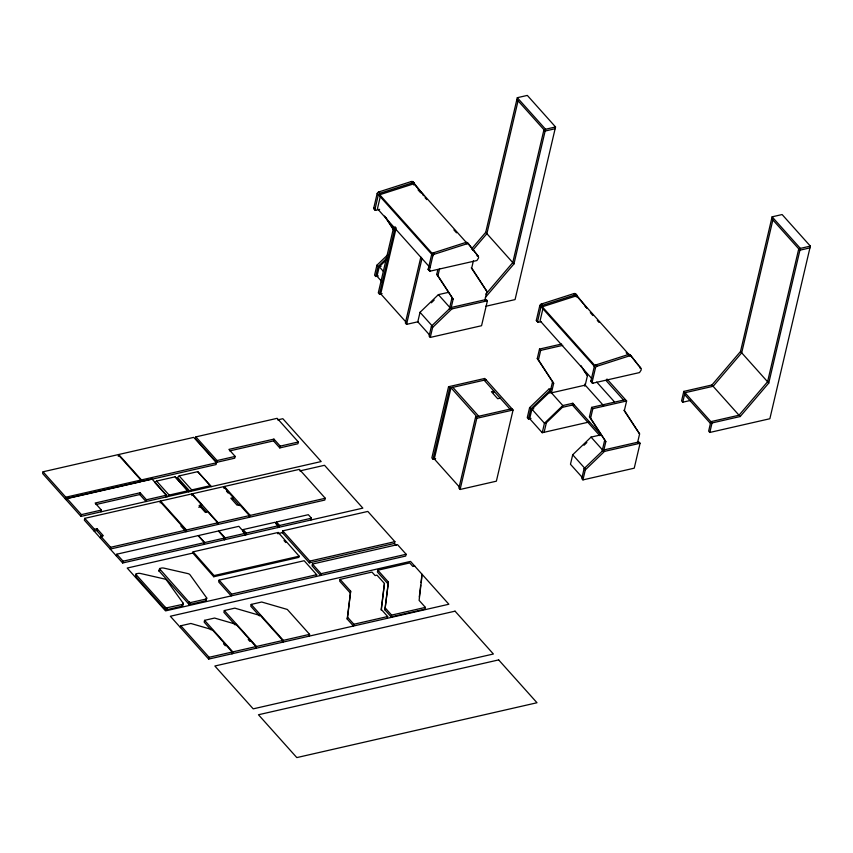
<?xml version="1.0" encoding="UTF-8"?>
<svg xmlns="http://www.w3.org/2000/svg" width="853" height="853" viewBox="0 0 853 853"><rect width="100%" height="100%" fill="white"/><g stroke="black" fill="none" stroke-linecap="round" stroke-linejoin="round"><path stroke-width="1.28" d="M159.084 570.796L159.586 568.674L161.292 568.087A4.446 2.602 13.2 0 1 164.011 568.141L187.948 573.611A2.911 1.706 13.2 0 1 190.059 574.847L206.629 597.857L206.213 599.638A1.738 1.024 13.2 0 1 205.616 600.821L190.23 604.329L188.748 604.031L159.234 571.158L159.639 570.156M159.532 568.78L189.163 602.25L190.645 602.559L206.031 599.041A1.738 1.024 13.2 0 0 206.629 597.857M374.734 208.91L373.731 208.164L377.154 193.578A1.738 1.088 -41.8 0 1 378.7 191.978L411.189 181.572A2.911 1.813 -41.8 0 1 413.044 181.892L414.217 183.214A2.911 1.813 -41.8 0 0 412.362 182.883L379.884 193.3A1.738 1.088 -41.8 0 0 378.327 194.889L374.894 209.635L375.587 210.275L379.638 209.369M429.251 269.825L428.249 269.09L431.661 254.493A1.738 1.088 -41.8 0 1 433.217 252.904L465.706 242.487A2.911 1.813 -41.8 0 1 467.551 242.817L478.181 256.167A4.446 2.762 -41.8 0 1 478.48 258.086L476.88 260.538L429.955 271.19L429.422 270.401L432.844 255.815A1.738 1.088 -41.8 0 1 434.39 254.215L466.879 243.809A2.911 1.813 -41.8 0 1 468.734 244.129M540.973 321.709L538.222 322.317L537.529 321.677L540.962 306.931A1.738 1.088 -41.8 0 1 542.508 305.342L574.997 294.925A2.911 1.813 -41.8 0 1 576.852 295.255L575.679 293.944A2.911 1.813 -41.8 0 0 573.824 293.613L541.335 304.031A1.738 1.088 -41.8 0 0 539.789 305.619L536.366 320.206L536.9 320.995M631.369 356.17A2.911 1.813 -41.8 0 0 629.514 355.85L597.025 366.257A1.738 1.088 -41.8 0 0 595.479 367.856L592.057 382.443L592.59 383.232L639.515 372.58L641.115 370.127A4.446 2.762 -41.8 0 0 640.816 368.208L630.186 354.859A2.911 1.813 -41.8 0 0 628.341 354.528L595.852 364.945A1.738 1.088 -41.8 0 0 594.296 366.545L590.884 381.131L591.886 381.877M350.668 591.204L347.597 617.231L353.878 624.247L353.462 626.027L347.182 619.011L350.668 591.204L340.08 579.368L371.983 572.086L375.117 575.583L376.994 575.157L384.447 583.484L381.376 609.522L387.657 616.538L387.241 618.318M381.12 610.002L384.447 583.484M421.766 576.116L422.182 574.336L419.111 600.373L425.391 607.389L424.975 609.17L391.196 616.879L384.916 609.874L388.403 582.055L377.815 570.22L409.717 562.937L412.852 566.445L414.729 566.019M384.916 609.874L388.403 582.055M419.313 596.951L420.689 585.233M420.998 582.631L421.617 577.417M466.282 242.423L413.822 183.8L379.67 194.74L379.521 195.891L431.981 254.525M413.673 184.952L413.822 183.8M629.791 355.445L576.457 295.842L542.305 306.792L542.156 307.933L594.616 366.566M576.308 296.993L576.457 295.842M43.066 471.784L65.809 497.203L65.393 498.984L140.457 481.838L140.873 480.058L118.13 454.638L43.066 471.784L42.65 473.554L80.982 516.396L321.176 461.548L282.844 418.706L277.641 419.9M66.47 500.189L66.897 498.408L151.951 478.981L166.463 495.198L166.047 496.979M80.982 516.396L81.408 514.626L66.897 498.408M84.746 518.357L94.555 529.318L97.061 528.743L103.33 535.759L100.835 536.334L110.634 547.285L110.218 549.065L185.272 531.931L185.698 530.15L159.81 501.223L84.746 518.357L84.33 520.138L122.672 562.98L362.856 508.132L324.524 465.29L299.851 470.92M94.555 529.318L94.139 531.099L96.645 530.523L102.125 536.665M100.995 511.832L101.411 510.051L95.141 503.035L140.169 492.757L146.449 499.773L146.034 501.543L139.753 494.537L140.169 492.757M96.645 530.523L97.061 528.743M118.279 456.291L118.695 454.51L193.748 437.365L216.502 462.784L216.086 464.565L142.312 481.412M100.409 538.115L100.835 536.334M116.392 555.975L116.808 554.194L198.131 535.62L204.4 542.636L203.984 544.417M141.022 481.71L141.438 479.93L118.695 454.51M122.672 562.98L123.088 561.199L116.808 554.194M135.638 576.276L136.203 573.941L137.834 573.451A4.446 2.602 13.2 0 1 140.542 573.493L164.48 578.974A2.911 1.706 13.2 0 1 166.602 580.211L183.171 603.21L182.745 604.99A1.738 1.024 13.2 0 1 182.147 606.184L166.761 609.692L165.279 609.394L135.776 576.511L136.022 575.562M135.776 576.511L136.32 573.856M160.129 502.833L160.545 501.052L191.818 493.908L201.628 504.869L201.201 506.65L198.706 507.215M159.159 571.041L159.778 568.493M159.234 571.158L159.906 568.429M195.859 436.885L195.444 438.666L216.619 462.337L234.756 458.189L235.183 456.408L228.903 449.403L273.941 439.114L280.21 446.13L279.795 447.91L297.932 443.763L298.358 441.982L277.172 418.322L195.859 436.885L217.035 460.556L216.619 462.337M165.002 609.181L165.418 607.4L136.192 574.741L136.203 573.941M165.13 609.287L165.418 607.4M191.829 495.593L192.256 493.812L223.529 486.668L233.327 497.63L232.912 499.41M165.279 609.394L165.546 607.507M165.439 609.479L165.695 607.613M165.621 609.554L165.866 607.699M165.813 609.618L166.036 607.773M166.004 609.671L166.42 607.89L182.563 604.404A1.738 1.024 13.2 0 0 183.171 603.21M166.196 609.703L166.612 607.922M166.399 609.714L166.815 607.933M166.58 609.714L166.996 607.933M166.761 609.692L167.177 607.912M201.628 504.869L199.122 505.434L205.402 512.45L207.897 511.885L217.707 522.836L217.291 524.616L186.007 531.76L186.434 529.98L160.545 501.052M182.147 606.184L182.563 604.404M180.431 627.531L180.847 625.761L190.859 623.468L212.226 629.674L232.229 652.023L231.813 653.803M188.47 603.817L188.886 602.047M188.598 603.935L189.014 602.154M188.748 604.031L189.163 602.25M188.908 604.127L189.323 602.346M189.089 604.201L189.505 602.421M189.27 604.265L189.697 602.485M189.473 604.308L189.888 602.527M189.665 604.34L190.08 602.559M189.856 604.361L190.272 602.581M190.048 604.35L190.464 602.57M190.23 604.329L190.645 602.559M204.24 544.353L204.656 542.572L198.386 535.567L218.4 530.992L224.68 538.008L224.254 539.778M223.912 488.268L224.328 486.487L299.382 469.353L325.27 498.269L324.854 500.05L249.79 517.195L250.217 515.415L224.328 486.487M192.256 493.812L218.133 522.74L217.718 524.52L248.991 517.376L249.407 515.596L239.608 504.645L237.102 505.211L230.832 498.195L233.327 497.63M205.616 600.821L206.031 599.041M255.537 648.387L255.953 646.606L235.95 624.257L214.572 618.052L204.571 620.344L204.155 622.114L211.213 630.004M224.691 539.682L225.107 537.902L218.837 530.897L238.851 526.322L245.131 533.338L244.704 535.119M219.104 580.147L218.688 581.927L231.195 595.906L231.611 594.125L219.104 580.147L304.169 560.72L316.676 574.698L316.26 576.479M208.676 659.092L170.333 616.25L410.528 561.402L448.859 604.244L208.676 659.092L209.092 657.311L180.847 625.761M243.169 529.574L242.753 531.344L245.888 534.842L246.304 533.072L243.169 529.574L275.071 522.281L278.206 525.779L277.79 527.549M282.322 642.277L282.738 640.496L260.453 615.589L234.831 608.146L224.307 610.556L223.891 612.337L235.193 624.961M279.795 447.91L273.525 440.894L273.941 439.114M232.389 653.675L232.805 651.895L204.571 620.344M309.191 636.135L309.607 634.355L287.312 609.447L261.7 602.015L251.177 604.414L250.761 606.195L259.451 615.909M276.425 521.983L276.009 523.753L279.134 527.25L279.549 525.48L276.425 521.983L308.328 514.69L311.452 518.187L311.036 519.957M282.748 530.854L282.332 532.635L309.394 562.873L394.459 543.446L394.875 541.666L367.814 511.427L282.748 530.854L309.81 561.093L309.394 562.873M256.049 648.269L256.465 646.489L224.307 610.556M380.502 195.7L377.442 208.75L429.901 267.384M282.919 642.138L283.335 640.358L251.177 604.414M387.923 254.631L376.919 265.219L374.584 275.199L375.757 276.511L378.327 275.924M375.757 276.511L378.103 266.531L387.262 257.702M312.454 564.046L312.038 565.827L320.664 575.476L321.08 573.696L312.454 564.046L397.519 544.63L406.145 554.269L405.729 556.049L165.546 610.897L127.204 568.055L193.418 552.936M393.787 226.813L378.305 292.824L379.478 294.136L382.069 293.549M379.478 294.136L395.259 226.834M396.208 227.836L380.726 293.848L406.614 322.775M340.08 579.368L339.665 581.149L350.252 592.974M420.849 257.052L405.356 323.063L406.54 324.375L418.194 321.72M406.54 324.375L422.022 258.363M347.182 619.011L347.597 617.231M448.379 292.366L438.378 294.648L420.028 312.315L417.789 321.805L429.507 334.888M451.13 307.805L453.146 299.179L436.757 274.389L437.877 269.644M453.146 299.179L437.941 275.711L439.604 268.588M431.437 326.134L429.091 336.114L430.264 337.425L481.561 325.718L487.404 300.8L486.221 299.488L450.683 307.602L431.437 326.134L432.61 327.445L430.264 337.425M377.815 570.22L377.399 572L387.987 583.836M449.371 308.957L451.973 297.868M473.383 260.879L471.709 267.991L486.924 291.47L484.867 300.235M391.196 616.879L391.612 615.098L385.343 608.093M511.896 408.694L475.611 416.968L458.914 488.161L460.098 489.473L496.371 481.188L513.069 410.005L484.835 378.444L448.55 386.729L431.853 457.922L433.036 459.234L435.627 458.647M471.432 249.097L485.72 232.357L517.302 97.7L527.314 95.408L555.548 126.969L515.063 299.595L485.677 306.302M433.036 459.234L449.734 388.051L448.55 386.729M518.07 100.793L486.892 233.669L472.615 250.409M543.947 129.72L512.781 262.596L485.89 294.104M460.098 489.473L476.795 418.29L475.611 416.968M485.389 297.388L513.954 263.918L545.547 129.251L517.302 97.7M493.514 392.924L493.94 391.143L491.435 391.719L497.704 398.735L500.21 398.159M542.86 308.935L540.077 320.792L591.662 378.444M551.358 393.212L553.661 383.36L537.273 358.569L539.501 349.069L561.583 344.026M553.661 383.36L538.456 359.881L540.674 350.391L539.501 349.069M551.39 388.573L548.842 389.149L529.596 407.681L527.261 417.661L528.433 418.972L531.003 418.386M528.433 418.972L530.779 408.992L550.025 390.461L548.842 389.149M549.886 393.126L552.488 382.037M589.146 422L542.231 432.716L544.459 423.227L562.809 405.559L572.821 403.266L601.056 434.827L591.054 437.109L572.704 454.777L570.465 464.267L582.183 477.349M544.107 432.29L546.336 422.789L562.394 407.339L573.877 404.717M562.394 407.339L562.809 405.559L550.26 391.527L531.909 409.195L529.681 418.684L542.231 432.716M572.821 403.266L572.406 405.047L599.755 435.616M584.689 386.089L585.275 383.594M585.094 385.663L587.44 375.64L580.925 365.585M603.807 450.267L605.822 441.641L589.434 416.85L591.662 407.361L625.441 399.652M605.822 441.641L590.617 418.173L592.835 408.683L591.662 407.361M584.113 468.596L581.767 478.576L582.94 479.887L634.237 468.18L640.081 443.261L638.897 441.95L603.359 450.064L584.113 468.596L585.286 469.907L582.94 479.887M602.047 451.418L604.649 440.329M606.984 379.02L626.614 400.963L624.385 410.453L639.601 433.932L637.543 442.696M798.749 248.863L767.583 381.739L739.007 415.219L710.858 421.649L708.64 431.138L709.813 432.45L769.864 418.738L810.35 246.112L782.116 214.551L772.104 216.833L740.521 351.5L711.946 384.98L683.797 391.399L681.579 400.899L682.752 402.211L690.503 400.441M682.752 402.211L684.98 392.721L713.129 386.292L741.694 352.811L772.861 219.935M709.813 432.45L712.042 422.96L683.797 391.399M712.042 422.96L740.191 416.531L768.756 383.061L800.338 248.394L772.104 216.833M193.109 551.838L192.821 553.021L213.783 576.756L298.891 557.372L299.179 556.199L278.206 532.453L193.109 551.838L214.071 575.572L213.783 576.756M277.929 533.637L278.206 532.453M156.568 481.06L154.947 482.617L167.497 496.649L169.118 495.081L187.692 490.838L188.726 491.797L175.142 476.816L156.568 481.06L169.118 495.081M386.58 259.664L379.233 266.733L377.005 276.223L382.027 281.831M179.162 475.899L177.541 477.456L190.091 491.488L191.712 489.921L210.286 485.677L211.32 486.636L197.736 471.656L179.162 475.899L191.712 489.921M431.341 302.794L434.177 300.064M432.61 327.445L451.855 308.914L487.404 300.8M584.017 445.255L586.853 442.526M585.286 469.907L604.532 451.376L640.081 443.261M545.547 129.251L555.548 126.969M555.132 128.75L545.131 131.031L516.886 99.47M381.11 266.307L379.233 266.733L383.423 271.414M800.338 248.394L810.35 246.112M809.934 247.892L799.922 250.174L771.688 218.613M540.674 350.391L562.767 345.348M449.734 388.051L486.007 379.766M229.777 450.885L273.525 440.894M217.035 460.556L235.183 456.408M280.21 446.13L298.358 441.982M65.809 497.203L140.873 480.058M141.438 479.93L216.502 462.784M551.443 392.849L585.211 385.129L603.679 405.761M96.005 504.528L139.753 494.537M476.795 418.29L513.069 410.005M533.786 408.768L531.909 409.195L544.459 423.227L546.336 422.789M81.408 514.626L101.411 510.051M146.449 499.773L166.463 495.198M592.835 408.683L626.614 400.963M110.634 547.285L185.698 530.15M186.434 529.98L217.707 522.836M218.133 522.74L249.407 515.596M250.217 515.415L325.27 498.269M123.088 561.199L204.4 542.636M204.656 542.572L224.68 538.008M225.107 537.902L245.131 533.338M246.304 533.072L278.206 525.779M279.549 525.48L311.452 518.187M277.811 533.658L283.004 532.475M309.81 561.093L394.875 541.666M231.611 594.125L316.676 574.698M321.08 573.696L406.145 554.269M391.612 615.098L425.391 607.389M209.092 657.311L232.229 652.023M232.805 651.895L255.953 646.606M256.465 646.489L282.738 640.496M283.335 640.358L309.607 634.355M353.878 624.247L387.657 616.538M214.071 575.572L299.179 556.199M740.521 351.5L768.756 383.061M711.946 384.98L740.191 416.531M684.564 394.502L710.442 423.419M586.672 308.306A4.446 2.762 -41.8 0 0 586.299 307.283L585.126 305.971A4.446 2.762 -41.8 0 1 585.446 306.664M640.816 368.208L639.643 366.886A4.446 2.762 -41.8 0 1 640.017 368.091M573.824 293.613L574.997 294.925M628.341 354.528L629.514 355.85M590.297 312.624L592.92 315.557M597.292 320.44L599.041 322.402M626.145 352.684L627.893 354.645M485.72 232.357L513.954 263.918M541.335 304.031L542.508 305.342M595.852 364.945L597.025 366.257M542.305 306.792L594.765 365.415M539.789 305.619L540.962 306.931M594.296 366.545L595.479 367.856M605.982 380.427L623.564 400.078M596.727 382.069L614.309 401.71M587.44 375.64L583.367 369.85M639.601 433.932L623.938 410.261M591.715 381.909L592.899 383.221M536.366 320.206L538.072 322.306M590.884 381.131L592.739 383.242M536.366 320.504L537.944 322.274M590.884 381.419L592.451 383.2M467.551 242.817L478.181 256.167M411.189 181.572L412.362 182.883M465.706 242.487L466.879 243.809M418.045 189.835L420.668 192.767M425.039 197.651L426.788 199.602M453.903 229.894L456.515 232.826M486.924 291.47L471.261 267.799M537.273 358.569L538.456 359.881M589.434 416.85L590.617 418.173M378.7 191.978L379.884 193.3M433.217 252.904L434.39 254.215M379.67 194.74L433.004 254.354M377.154 193.578L378.327 194.889M431.661 254.493L432.844 255.815M603.359 450.064L604.532 451.376M591.054 437.109L603.604 451.141M436.757 274.389L437.941 275.711M373.731 208.164L375.746 210.264M428.249 269.09L430.264 271.179M373.721 208.313L375.437 210.264M428.238 269.239L429.955 271.19M373.774 208.58L375.192 210.179M428.281 269.505L429.699 271.094M450.683 307.602L451.855 308.914M438.378 294.648L450.928 308.679M572.694 454.777L585.254 468.798M529.596 407.681L530.779 408.992M484.131 380.193L510.019 409.12M420.017 312.315L432.578 326.336M376.919 265.219L378.103 266.531M452.858 387.337L478.746 416.264M476.87 416.69L450.981 387.763L434.284 458.946L459.309 486.914M394.406 543.393L396.144 545.334M226.503 491.157L228.22 493.087M232.538 497.907L239.437 505.626M197.736 471.656L210.286 485.677M175.142 476.816L187.692 490.838M200.466 505.232L206.501 511.981M180.836 525.97L186.007 531.76M248.234 639.526L249.972 641.477M223.561 643.812L225.331 645.785M284.038 540.557L285.787 542.54M630.186 354.859L638.854 365.884M575.679 293.944L586.299 307.283M413.044 181.892L423.664 195.241A4.446 2.762 -41.8 0 1 423.941 195.785M385.78 217.419L393.745 229.713M384.596 216.097L394.022 230.63M477.008 254.844A4.446 2.762 -41.8 0 1 477.36 256.401M422.491 193.93A4.446 2.762 -41.8 0 1 422.853 194.953M455.054 611.164L214.86 666.012L253.202 708.854L493.386 654.006L455.054 611.164M498.664 659.902L258.47 714.75L296.812 757.592L536.995 702.744L498.664 659.902"/></g></svg>
